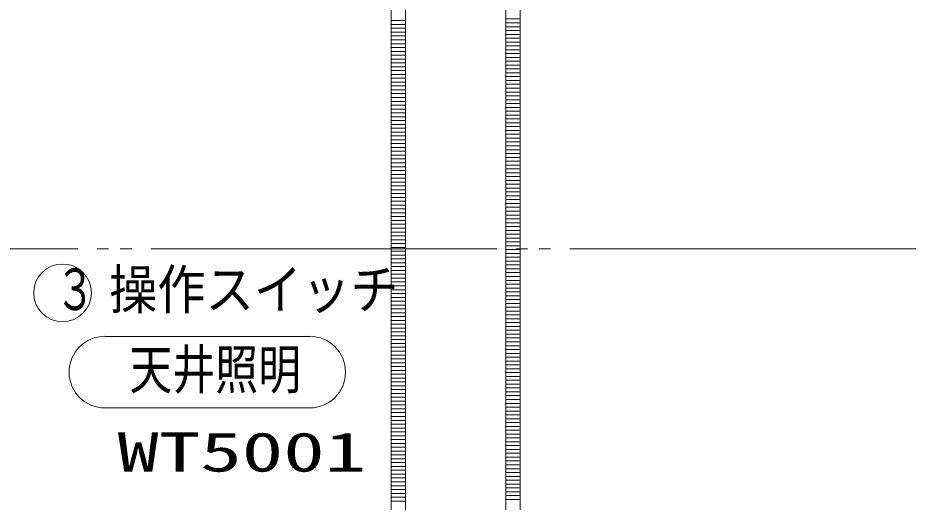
# Model space of a CAD drawing. Units: millimetres on the paper. Extents: x -305 to 305, y -152 to 152.
# Drawn here: x -43.92 to 2.87, y 41.07 to 66.25 of the extents above; entities that cross this region are included whole.
import ezdxf
from ezdxf.enums import TextEntityAlignment as Align

# ---------------------------------------------------------------- set-up
doc = ezdxf.new("R2010")
doc.units = ezdxf.units.MM
doc.linetypes.add('LONG_DOUBLE_CHAIN', pattern=[21.8, 18, -1, 0.6, -0.6, 0.6, -1])
doc.layers.add('0-1_0', color=7, linetype='Continuous', lineweight=9)
doc.styles.add('ＭＳ ゴシック', font='')
doc.styles.get('ＭＳ ゴシック').set_extended_font_data('MS Gothic')

msp = doc.modelspace()

# ---------------------------------------------------------------- linework, layer by layer
at = {"layer": '0-1_0'}
for p, q in [((-23.753, 66.116), (-24.503, 66.116)), ((-17.785, 66.201), (-18.535, 66.201)), ((-17.785, 66.001), (-18.535, 66.001)), ((-23.753, 65.916), (-24.503, 65.916)), ((-23.753, 65.716), (-24.503, 65.716)), ((-23.753, 65.516), (-24.503, 65.516)), ((-17.785, 65.801), (-18.535, 65.801)), ((-17.785, 65.601), (-18.535, 65.601)), ((-23.753, 65.316), (-24.503, 65.316)), ((-23.753, 65.116), (-24.503, 65.116)), ((-17.785, 65.401), (-18.535, 65.401)), ((-17.785, 65.201), (-18.535, 65.201)), ((-23.753, 64.916), (-24.503, 64.916)), ((-23.753, 64.716), (-24.503, 64.716)), ((-17.785, 65.001), (-18.535, 65.001)), ((-17.785, 64.801), (-18.535, 64.801)), ((-17.785, 64.601), (-18.535, 64.601)), ((-23.753, 64.516), (-24.503, 64.516)), ((-23.753, 64.316), (-24.503, 64.316)), ((-23.753, 64.116), (-24.503, 64.116)), ((-17.785, 64.401), (-18.535, 64.401)), ((-17.785, 64.201), (-18.535, 64.201)), ((-23.753, 63.916), (-24.503, 63.916)), ((-23.753, 63.716), (-24.503, 63.716)), ((-17.785, 64.001), (-18.535, 64.001)), ((-17.785, 63.801), (-18.535, 63.801)), ((-23.753, 63.516), (-24.503, 63.516)), ((-23.753, 63.316), (-24.503, 63.316)), ((-17.785, 63.601), (-18.535, 63.601)), ((-17.785, 63.401), (-18.535, 63.401)), ((-17.785, 63.201), (-18.535, 63.201)), ((-23.753, 63.116), (-24.503, 63.116)), ((-23.753, 62.916), (-24.503, 62.916)), ((-23.753, 62.716), (-24.503, 62.716)), ((-17.785, 63.001), (-18.535, 63.001)), ((-17.785, 62.801), (-18.535, 62.801)), ((-23.753, 62.516), (-24.503, 62.516)), ((-23.753, 62.316), (-24.503, 62.316)), ((-17.785, 62.601), (-18.535, 62.601)), ((-17.785, 62.401), (-18.535, 62.401)), ((-23.753, 62.116), (-24.503, 62.116)), ((-23.753, 61.916), (-24.503, 61.916)), ((-17.785, 62.201), (-18.535, 62.201)), ((-17.785, 62.001), (-18.535, 62.001)), ((-17.785, 61.801), (-18.535, 61.801)), ((-23.753, 61.716), (-24.503, 61.716)), ((-23.753, 61.516), (-24.503, 61.516)), ((-23.753, 61.316), (-24.503, 61.316)), ((-17.785, 61.601), (-18.535, 61.601)), ((-17.785, 61.401), (-18.535, 61.401)), ((-23.753, 61.116), (-24.503, 61.116)), ((-23.753, 60.916), (-24.503, 60.916)), ((-17.785, 61.201), (-18.535, 61.201)), ((-17.785, 61.001), (-18.535, 61.001)), ((-23.753, 60.716), (-24.503, 60.716)), ((-23.753, 60.516), (-24.503, 60.516)), ((-17.785, 60.801), (-18.535, 60.801)), ((-17.785, 60.601), (-18.535, 60.601)), ((-17.785, 60.401), (-18.535, 60.401)), ((-23.753, 60.316), (-24.503, 60.316)), ((-23.753, 60.116), (-24.503, 60.116)), ((-23.753, 59.916), (-24.503, 59.916)), ((-17.785, 60.201), (-18.535, 60.201)), ((-17.785, 60.001), (-18.535, 60.001)), ((-23.753, 59.716), (-24.503, 59.716)), ((-23.753, 59.516), (-24.503, 59.516)), ((-17.785, 59.801), (-18.535, 59.801)), ((-17.785, 59.601), (-18.535, 59.601)), ((-23.753, 59.316), (-24.503, 59.316)), ((-23.753, 59.116), (-24.503, 59.116)), ((-17.785, 59.401), (-18.535, 59.401)), ((-17.785, 59.201), (-18.535, 59.201)), ((-17.785, 59.001), (-18.535, 59.001)), ((-23.753, 58.916), (-24.503, 58.916)), ((-23.753, 58.716), (-24.503, 58.716)), ((-23.753, 58.516), (-24.503, 58.516)), ((-17.785, 58.801), (-18.535, 58.801)), ((-17.785, 58.601), (-18.535, 58.601)), ((-23.753, 58.316), (-24.503, 58.316)), ((-23.753, 58.116), (-24.503, 58.116)), ((-17.785, 58.401), (-18.535, 58.401)), ((-17.785, 58.201), (-18.535, 58.201)), ((-23.753, 57.916), (-24.503, 57.916)), ((-23.753, 57.716), (-24.503, 57.716)), ((-17.785, 58.001), (-18.535, 58.001)), ((-17.785, 57.801), (-18.535, 57.801)), ((-17.785, 57.601), (-18.535, 57.601)), ((-23.753, 57.516), (-24.503, 57.516)), ((-23.753, 57.316), (-24.503, 57.316)), ((-23.753, 57.116), (-24.503, 57.116)), ((-17.785, 57.401), (-18.535, 57.401)), ((-17.785, 57.201), (-18.535, 57.201)), ((-23.753, 56.916), (-24.503, 56.916)), ((-23.753, 56.716), (-24.503, 56.716)), ((-17.785, 57.001), (-18.535, 57.001)), ((-17.785, 56.801), (-18.535, 56.801)), ((-23.753, 56.516), (-24.503, 56.516)), ((-23.753, 56.316), (-24.503, 56.316)), ((-17.785, 56.601), (-18.535, 56.601)), ((-17.785, 56.401), (-18.535, 56.401)), ((-17.785, 56.201), (-18.535, 56.201)), ((-23.753, 56.116), (-24.503, 56.116)), ((-23.753, 55.916), (-24.503, 55.916)), ((-23.753, 55.716), (-24.503, 55.716)), ((-17.785, 56.001), (-18.535, 56.001)), ((-17.785, 55.801), (-18.535, 55.801)), ((-23.753, 55.516), (-24.503, 55.516)), ((-23.753, 55.316), (-24.503, 55.316)), ((-17.785, 55.601), (-18.535, 55.601)), ((-17.785, 55.401), (-18.535, 55.401)), ((-23.753, 55.116), (-24.503, 55.116)), ((-23.753, 54.916), (-24.503, 54.916)), ((-17.785, 55.201), (-18.535, 55.201)), ((-17.785, 55.001), (-18.535, 55.001)), ((-17.785, 54.801), (-18.535, 54.801)), ((-23.753, 54.716), (-24.503, 54.716)), ((-23.753, 54.516), (-24.503, 54.516)), ((-23.753, 54.316), (-24.503, 54.316)), ((-17.785, 54.601), (-18.535, 54.601)), ((-17.785, 54.401), (-18.535, 54.401)), ((-23.753, 54.116), (-24.503, 54.116)), ((-23.753, 53.916), (-24.503, 53.916)), ((-17.785, 54.201), (-18.535, 54.201)), ((-17.785, 54.001), (-18.535, 54.001)), ((-23.753, 53.716), (-24.503, 53.716)), ((-23.753, 53.516), (-24.503, 53.516)), ((-17.785, 53.801), (-18.535, 53.801)), ((-17.785, 53.601), (-18.535, 53.601)), ((-17.785, 53.401), (-18.535, 53.401)), ((-23.753, 53.316), (-24.503, 53.316)), ((-23.753, 53.116), (-24.503, 53.116)), ((-23.753, 52.916), (-24.503, 52.916)), ((-17.785, 53.201), (-18.535, 53.201)), ((-17.785, 53.001), (-18.535, 53.001)), ((-23.753, 52.716), (-24.503, 52.716)), ((-23.753, 52.516), (-24.503, 52.516)), ((-17.785, 52.801), (-18.535, 52.801)), ((-17.785, 52.601), (-18.535, 52.601)), ((-17.785, 52.401), (-18.535, 52.401)), ((-23.753, 52.316), (-24.503, 52.316)), ((-23.753, 52.116), (-24.503, 52.116)), ((-17.785, 52.201), (-18.535, 52.201)), ((-17.785, 52.001), (-18.535, 52.001)), ((-23.753, 51.916), (-24.503, 51.916)), ((-23.753, 51.716), (-24.503, 51.716)), ((-23.753, 51.516), (-24.503, 51.516)), ((-17.785, 51.801), (-18.535, 51.801)), ((-17.785, 51.601), (-18.535, 51.601)), ((-23.753, 51.316), (-24.503, 51.316)), ((-23.753, 51.116), (-24.503, 51.116)), ((-17.785, 51.401), (-18.535, 51.401)), ((-17.785, 51.201), (-18.535, 51.201)), ((-17.785, 51.001), (-18.535, 51.001)), ((-23.753, 50.916), (-24.503, 50.916)), ((-23.753, 50.716), (-24.503, 50.716)), ((-17.785, 50.801), (-18.535, 50.801)), ((-17.785, 50.601), (-18.535, 50.601)), ((-23.753, 50.516), (-24.503, 50.516)), ((-23.753, 50.316), (-24.503, 50.316)), ((-23.753, 50.116), (-24.503, 50.116)), ((-17.785, 50.401), (-18.535, 50.401)), ((-17.785, 50.201), (-18.535, 50.201)), ((-39.396, 49.687), (-28.737, 49.687)), ((-23.753, 49.916), (-24.503, 49.916)), ((-23.753, 49.716), (-24.503, 49.716)), ((-17.785, 50.001), (-18.535, 50.001)), ((-17.785, 49.801), (-18.535, 49.801)), ((-17.785, 49.601), (-18.535, 49.601)), ((-23.753, 49.516), (-24.503, 49.516)), ((-23.753, 49.316), (-24.503, 49.316)), ((-17.785, 49.401), (-18.535, 49.401)), ((-17.785, 49.201), (-18.535, 49.201)), ((-23.753, 49.116), (-24.503, 49.116)), ((-23.753, 48.916), (-24.503, 48.916)), ((-23.753, 48.716), (-24.503, 48.716)), ((-17.785, 49.001), (-18.535, 49.001)), ((-17.785, 48.801), (-18.535, 48.801)), ((-23.753, 48.516), (-24.503, 48.516)), ((-23.753, 48.316), (-24.503, 48.316)), ((-17.785, 48.601), (-18.535, 48.601)), ((-17.785, 48.401), (-18.535, 48.401)), ((-17.785, 48.201), (-18.535, 48.201)), ((-23.753, 48.116), (-24.503, 48.116)), ((-23.753, 47.916), (-24.503, 47.916)), ((-17.785, 48.001), (-18.535, 48.001)), ((-17.785, 47.801), (-18.535, 47.801)), ((-23.753, 47.716), (-24.503, 47.716)), ((-23.753, 47.516), (-24.503, 47.516)), ((-23.753, 47.316), (-24.503, 47.316)), ((-17.785, 47.601), (-18.535, 47.601)), ((-17.785, 47.401), (-18.535, 47.401)), ((-23.753, 47.116), (-24.503, 47.116)), ((-23.753, 46.916), (-24.503, 46.916)), ((-17.785, 47.201), (-18.535, 47.201)), ((-17.785, 47.001), (-18.535, 47.001)), ((-17.785, 46.801), (-18.535, 46.801)), ((-23.753, 46.716), (-24.503, 46.716)), ((-23.753, 46.516), (-24.503, 46.516)), ((-17.785, 46.601), (-18.535, 46.601)), ((-17.785, 46.401), (-18.535, 46.401)), ((-39.396, 45.966), (-28.737, 45.966)), ((-23.753, 46.316), (-24.503, 46.316)), ((-23.753, 46.116), (-24.503, 46.116)), ((-23.753, 45.916), (-24.503, 45.916)), ((-17.785, 46.201), (-18.535, 46.201)), ((-17.785, 46.001), (-18.535, 46.001)), ((-23.753, 45.716), (-24.503, 45.716)), ((-23.753, 45.516), (-24.503, 45.516)), ((-17.785, 45.801), (-18.535, 45.801)), ((-17.785, 45.601), (-18.535, 45.601)), ((-17.785, 45.401), (-18.535, 45.401)), ((-23.753, 45.316), (-24.503, 45.316)), ((-23.753, 45.116), (-24.503, 45.116)), ((-23.753, 44.916), (-24.503, 44.916)), ((-17.785, 45.201), (-18.535, 45.201)), ((-17.785, 45.001), (-18.535, 45.001)), ((-23.753, 44.716), (-24.503, 44.716)), ((-23.753, 44.516), (-24.503, 44.516)), ((-17.785, 44.801), (-18.535, 44.801)), ((-17.785, 44.601), (-18.535, 44.601)), ((-23.753, 44.316), (-24.503, 44.316)), ((-23.753, 44.116), (-24.503, 44.116)), ((-17.785, 44.401), (-18.535, 44.401)), ((-17.785, 44.201), (-18.535, 44.201)), ((-17.785, 44.001), (-18.535, 44.001)), ((-23.753, 43.916), (-24.503, 43.916)), ((-23.753, 43.716), (-24.503, 43.716)), ((-23.753, 43.516), (-24.503, 43.516)), ((-17.785, 43.801), (-18.535, 43.801)), ((-17.785, 43.601), (-18.535, 43.601)), ((-23.753, 43.316), (-24.503, 43.316)), ((-23.753, 43.116), (-24.503, 43.116)), ((-17.785, 43.401), (-18.535, 43.401)), ((-17.785, 43.201), (-18.535, 43.201)), ((-23.753, 42.916), (-24.503, 42.916)), ((-23.753, 42.716), (-24.503, 42.716)), ((-17.785, 43.001), (-18.535, 43.001)), ((-17.785, 42.801), (-18.535, 42.801)), ((-17.785, 42.601), (-18.535, 42.601)), ((-23.753, 42.516), (-24.503, 42.516)), ((-23.753, 42.316), (-24.503, 42.316)), ((-23.753, 42.116), (-24.503, 42.116)), ((-17.785, 42.401), (-18.535, 42.401)), ((-17.785, 42.201), (-18.535, 42.201)), ((-23.753, 41.916), (-24.503, 41.916)), ((-23.753, 41.716), (-24.503, 41.716)), ((-17.785, 42.001), (-18.535, 42.001)), ((-17.785, 41.801), (-18.535, 41.801)), ((-23.753, 41.516), (-24.503, 41.516)), ((-23.753, 41.316), (-24.503, 41.316)), ((-17.785, 41.601), (-18.535, 41.601)), ((-17.785, 41.401), (-18.535, 41.401)), ((-17.785, 41.201), (-18.535, 41.201)), ((-23.753, 41.116), (-24.503, 41.116))]:
    msp.add_line(p, q, dxfattribs=at)
at = {"layer": '0-1_0', "linetype": 'LONG_DOUBLE_CHAIN'}
msp.add_line((-211.401, 54.234), (63.796, 54.234), dxfattribs=at)
at = {"layer": '0-1_0'}
for points in [[(-23.753, 38.016), (-23.753, 77.988), (-24.503, 77.988), (-24.503, 38.016)], [(-17.785, 19.701), (-17.785, 67.056), (-18.535, 67.056), (-18.535, 19.701)]]:
    msp.add_lwpolyline(points, close=True, dxfattribs=at)
msp.add_circle((-41.601, 51.951), 1.5, dxfattribs=at)
for centre, start, end in [((-39.396, 47.827), 90, 270), ((-28.737, 47.827), 270, 90)]:
    msp.add_arc(centre, 1.861, start, end, dxfattribs=at)

# ---------------------------------------------------------------- texts
at = {"layer": '0-1_0', "style": 'ＭＳ ゴシック'}
for s, height, width, p in [('\u3000操作スイッチ', 2.045, 0.9, (-41.689, 50.494)), ('３', 2.163, 0.7, (-41.973, 50.41)), ('天井照明', 2.046, 0.8, (-38.122, 46.332)), ('WT5001', 2.046, 1.55, (-38.743, 42.035))]:
    msp.add_text(s, height=height, dxfattribs=dict(at, width=width)).set_placement(p, align=Align.BOTTOM_LEFT)

doc.saveas('drawing.dxf')
